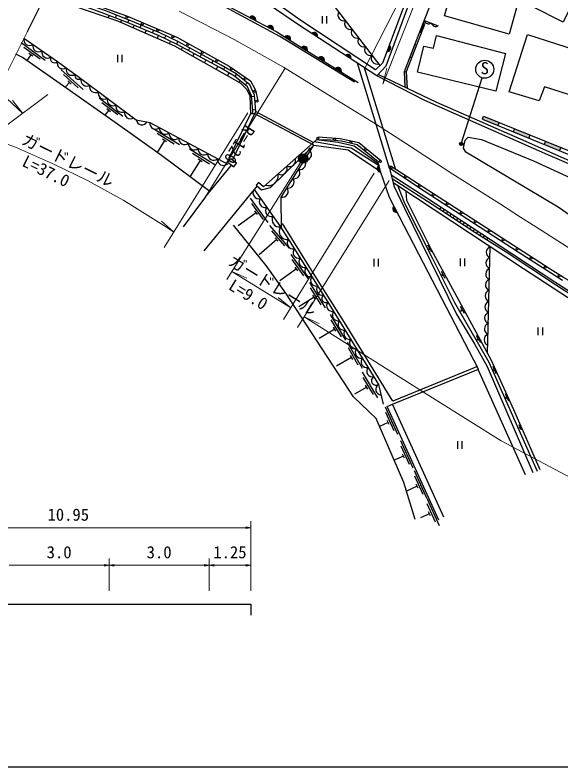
# Model space of a CAD drawing. Units: millimetres at full size, sheet at 1:1000, with parts at other scales. Extents: x 40000 to 680000, y 20000 to 380000.
# Drawn here: x 280624 to 362516, y 205000 to 317852 of the extents above; entities that cross this region are included whole.
import ezdxf
from ezdxf.enums import TextEntityAlignment as Align

# ---------------------------------------------------------------- set-up
doc = ezdxf.new("R2010")
doc.units = ezdxf.units.MM
doc.header["$LTSCALE"] = 1000
doc.linetypes.add('CHAIN', pattern=[18.5, 12, -1.5, 3.5, -1.5])
for name, color, linetype, lineweight in [('M-BGD', 7, 'Continuous', 25), ('M-BGD-EXST', 7, 'Continuous', 25), ('M-BMK', 2, 'CHAIN', 13), ('M-BMK-OTRS', 5, 'Continuous', 25), ('M-STR-HTXT', 7, 'Continuous', 13), ('M-TTL-BAND', 7, 'Continuous', 25)]:
    doc.layers.add(name, color=color, linetype=linetype, lineweight=lineweight)
doc.styles.add('ＭＳ ゴシック', font='')
doc.styles.get('ＭＳ ゴシック').set_extended_font_data('MS Gothic')

# ---------------------------------------------------------------- blocks, each defined once
blk = doc.blocks.new('open_arrow')
at = {"color": 0, "linetype": 'Continuous', "lineweight": -2}
blk.add_lwpolyline([(7.5, 1.25), (0, 0), (7.5, -1.25)], dxfattribs=at)

msp = doc.modelspace()

# ---------------------------------------------------------------- hatches: boundary and pattern name
at = {"layer": 'M-BGD'}
for points in [[(316701, 317021), (315826, 317486, -0.82183)], [(319360, 315631), (318481, 316089, -0.82183)], [(341321, 315306), (341616, 315190), (342113, 316472), (341819, 316587)], [(325982, 314541), (325152, 315083, -0.82183)], [(321918, 314068), (321082, 314599, -0.82183)], [(324460, 312475), (323619, 312999, -0.82183)], [(336393, 312389), (336741, 313317, -0.82183)], [(339856, 311542), (340153, 311420), (340892, 313326), (340596, 313442)], [(326166, 311413), (327007, 310889, 0.82183)], [(331004, 311258), (330175, 311800, -0.82183)], [(328712, 309827), (329553, 309303, 0.82183)], [(339072, 307030), (339479, 306835), (339365, 309389), (338998, 309337)], [(350915, 302667), (350727, 302204), (353044, 301264), (353232, 301728)], [(355549, 300788), (355361, 300325), (357677, 299385), (357865, 299849)], [(360182, 298909), (359994, 298446), (362311, 297506), (362499, 297970)], [(323126, 296312, -0.41421), (323826, 297012, -0.41421), (324526, 296312, -1)], [(335476, 294293), (335230, 295253, 0.82183)], [(337936, 288273), (337481, 289153, 0.82183)]]:
    msp.add_hatch(color=256, dxfattribs=at).paths.add_polyline_path(points)
at = {"layer": 'M-BGD-EXST'}
msp.add_hatch(color=256, dxfattribs=at).paths.add_polyline_path([(347769, 298636, -1), (347330, 298397, -0.41421), (347430, 298736, -0.41421)])

# ---------------------------------------------------------------- linework, layer by layer
at = {"layer": 'M-BGD'}
for p, q in [((320173, 330068), (335369, 310281)), ((294616, 317437), (294756, 317790)), ((295686, 317421), (295849, 317832)), ((326684, 317699), (326684, 316581)), ((327351, 317699), (327351, 316581)), ((296492, 316742), (296616, 317053)), ((297545, 316684), (297708, 317095)), ((298323, 315951), (298469, 316300)), ((299391, 315915), (299562, 316323)), ((341986, 317016), (344121, 316229)), ((300159, 315158), (300314, 315530)), ((301237, 315145), (301407, 315553)), ((341321, 315306), (341616, 315190)), ((301977, 314372), (302160, 314760)), ((303064, 314332), (303253, 314732)), ((303814, 313578), (303968, 313905)), ((304872, 313477), (305061, 313877)), ((285158, 311024), (281528, 313683)), ((284376, 311225), (281956, 312998)), ((305575, 312677), (305753, 313003)), ((306631, 312526), (306842, 312914)), ((340596, 313442), (340892, 313326)), ((282988, 311869), (282379, 311038)), ((283271, 311663), (282706, 312076)), ((295999, 311874), (295999, 310756)), ((296666, 311874), (296666, 310756)), ((307312, 311685), (307510, 312048)), ((308388, 311570), (308599, 311958)), ((339856, 311542), (340153, 311420)), ((309049, 310693), (309267, 311092)), ((310145, 310615), (310356, 311003)), ((336820, 294860), (332004, 310605)), ((290859, 306657), (287516, 309670)), ((310786, 309701), (311024, 310137)), ((311892, 309641), (312116, 310022)), ((332997, 309956), (337714, 294678)), ((338999, 309340), (339365, 309389)), ((290101, 306937), (287873, 308945)), ((312509, 308717), (312754, 309134)), ((313611, 308620), (313890, 308963)), ((288786, 307718), (288147, 307010)), ((289046, 307484), (288526, 307953)), ((314195, 307754), (314386, 307988)), ((315161, 307356), (315440, 307698)), ((315509, 306469), (315724, 306563)), ((296806, 302641), (293241, 305388)), ((316097, 305640), (316537, 305683)), ((296029, 302862), (293652, 304693)), ((294935, 303326), (294380, 303753)), ((315902, 304616), (316195, 304645)), ((316293, 303649), (316733, 303693)), ((294657, 303540), (294091, 302804)), ((316595, 303040), (315952, 303005)), ((325436, 298308), (316595, 303040)), ((316763, 303389), (325398, 298745)), ((350727, 302204), (350915, 302667)), ((350915, 302667), (365008, 296952)), ((350727, 302204), (364820, 296489)), ((353232, 301728), (353044, 301264)), ((305286, 298349), (301467, 300729)), ((355549, 300788), (355361, 300325)), ((304491, 298491), (301945, 300078)), ((303357, 298845), (302762, 299215)), ((357865, 299849), (357677, 299385)), ((303060, 299030), (301932, 297221)), ((360182, 298909), (359994, 298446)), ((362499, 297970), (362311, 297506)), ((310613, 295350), (306788, 297720)), ((309818, 295490), (307267, 297070)), ((308384, 296025), (306867, 293575)), ((308682, 295841), (308087, 296209)), ((309184, 290546), (313087, 295328)), ((316921, 292212), (308967, 282486)), ((309184, 290546), (305828, 286053)), ((318587, 286716), (315946, 290359)), ((317904, 287147), (316144, 289576)), ((344339, 288681), (344553, 289007)), ((316781, 288185), (314083, 286229)), ((316986, 287902), (316576, 288469)), ((344840, 288350), (345055, 288677)), ((345341, 288020), (345556, 288348)), ((345841, 287689), (346058, 288018)), ((346342, 287358), (346559, 287689)), ((346843, 287028), (347060, 287359)), ((347343, 286697), (347562, 287029)), ((347844, 286366), (348063, 286700)), ((321804, 282840), (318869, 286251)), ((348345, 286036), (348565, 286370)), ((348845, 285705), (349066, 286041)), ((349346, 285374), (349567, 285711)), ((321087, 283213), (319131, 285487)), ((320110, 283889), (319654, 284420)), ((349851, 285050), (350069, 285382)), ((350360, 284733), (350570, 285052)), ((350869, 284415), (351072, 284723)), ((351378, 284097), (351573, 284393)), ((319882, 284154), (317228, 281872)), ((343165, 282254), (342558, 283289)), ((342758, 282711), (342602, 282620)), ((342829, 282590), (342687, 282832)), ((351517, 267067), (351898, 283095)), ((324627, 278259), (322027, 281932)), ((323949, 278698), (322215, 281146)), ((334429, 281241), (334429, 280124)), ((335095, 281241), (335095, 280124)), ((347378, 281298), (347378, 280180)), ((348045, 281298), (348045, 280180)), ((323039, 279463), (322635, 280034)), ((322837, 279749), (320344, 277984)), ((344751, 278794), (344569, 278701)), ((345130, 278313), (344586, 279383)), ((344814, 278669), (344688, 278918)), ((327200, 273894), (324825, 277716)), ((326550, 274373), (324966, 276921)), ((325503, 275488), (323195, 274054)), ((325688, 275191), (325319, 275786)), ((347637, 273516), (347347, 273356)), ((348032, 273048), (347453, 274099)), ((347705, 273393), (347570, 273639)), ((330241, 269056), (327937, 272921)), ((329599, 269546), (328063, 272123)), ((328753, 270381), (328394, 270982)), ((359061, 270936), (359061, 269818)), ((359727, 270936), (359727, 269818)), ((328573, 270681), (326234, 269287)), ((350473, 268713), (349850, 269738)), ((332738, 264787), (330520, 268703)), ((350059, 269163), (349846, 269033)), ((350132, 269043), (349986, 269283)), ((332107, 265292), (330629, 267903)), ((331107, 266449), (328857, 265175)), ((331279, 266145), (330935, 266754)), ((335047, 260394), (332741, 264258)), ((352477, 264521), (352310, 264453)), ((352813, 264009), (352364, 265122)), ((352530, 264391), (352425, 264650)), ((334405, 260884), (332868, 263460)), ((333379, 262018), (331561, 260934)), ((333558, 261718), (333199, 262319)), ((354676, 259894), (354219, 261004)), ((354337, 260403), (354134, 260320)), ((354390, 260274), (354283, 260533)), ((338071, 254903), (336213, 259002)), ((344962, 242487), (337269, 259451)), ((337488, 255462), (336249, 258195)), ((336596, 256705), (335306, 256120)), ((336740, 256386), (336451, 257023)), ((356599, 255547), (356231, 256368)), ((356333, 255921), (356118, 255824)), ((356376, 255825), (356290, 256016)), ((340363, 249849), (338505, 253947)), ((339780, 250408), (338541, 253140)), ((346995, 253883), (346995, 252765)), ((347662, 253883), (347662, 252765)), ((339032, 251331), (338743, 251969)), ((338888, 251650), (337503, 251022)), ((342408, 245339), (340549, 249438)), ((341825, 245898), (340586, 248631)), ((341077, 246822), (340788, 247459)), ((340932, 247141), (339330, 246414)), ((344287, 241195), (342429, 245293)), ((343704, 241754), (342465, 244486)), ((342811, 242996), (341445, 242377)), ((342956, 242678), (342667, 243315)), ((315987, 229437), (315987, 227784))]:
    msp.add_line(p, q, dxfattribs=at)
for points in [[(344450, 333843), (335724, 310608), (334678, 309643), (323363, 317126), (320876, 318883), (314328, 323154), (305586, 329254), (295786, 334439)], [(479232, 269177), (434491, 272159), (417431, 273270), (414561, 274943), (401376, 280241), (390831, 284479), (377298, 289885), (368252, 293548), (360572, 296858), (342110, 305032), (334874, 308729), (323143, 316396), (312126, 323948), (305256, 328750), (295645, 333828)], [(334874, 308729), (336300, 310249), (342633, 327502), (344856, 333578)], [(331534, 307758), (320342, 314619), (311444, 319449), (305010, 322789), (300421, 325219), (294957, 327530), (291947, 328613), (291198, 329553), (291137, 330469), (291581, 331192), (294248, 331993), (297310, 330364), (301079, 328219), (300547, 325536), (306328, 322491), (310986, 320055), (317030, 316846), (319909, 315345), (322669, 313591), (332100, 307718)], [(365706, 295152), (367543, 298832), (376062, 310435), (371073, 315547), (367087, 319749), (362035, 322935), (345711, 326599), (340862, 314127), (338998, 309337), (339072, 307030)], [(285701, 321879), (297470, 317674), (304873, 314510), (312763, 310170), (315931, 307972), (316715, 306584), (317061, 304967)], [(285129, 320733), (295988, 316960), (304566, 313253), (314372, 307653), (315419, 306660), (315868, 305703), (315952, 303005), (312687, 296387), (312562, 295745)], [(316251, 303021), (316311, 303469), (316088, 305730), (315497, 307082), (313564, 308658), (311343, 309963), (304944, 313443), (302161, 314760), (297582, 316670), (293957, 318107), (289160, 319839), (285342, 321158)], [(313255, 296087), (316763, 303389), (316521, 305843), (315859, 307357), (313818, 309022), (311561, 310348), (305144, 313837), (302340, 315164), (297749, 317079), (294114, 318520), (289307, 320256), (285540, 321557)], [(339479, 306835), (339365, 309390), (342113, 316472), (341819, 316587)], [(281964, 314386), (286977, 310885), (290517, 308323), (298813, 302116), (300846, 301727), (312562, 295445)], [(341012, 309290), (341948, 313197), (343376, 312855), (343839, 314787), (354218, 312074), (352747, 306446), (341005, 309260)], [(309849, 291361), (302582, 296758), (295640, 301707), (288405, 306830), (281737, 311486), (280761, 311973)], [(454878, 271399), (440846, 272259), (424675, 273312), (417502, 273889), (415531, 275061), (407520, 278253), (395728, 282992), (383852, 287795), (379008, 289779), (365997, 295037), (365612, 295189), (356465, 299213), (343879, 304722), (335079, 308948)], [(357199, 248849), (350159, 264545), (350168, 264726), (341191, 281970), (336813, 290446), (335453, 294358), (335086, 295834), (331958, 298354), (329619, 298897), (327953, 299056), (325827, 299126), (317889, 292071), (317144, 292728), (316791, 292327), (317605, 291610), (318959, 291984), (325436, 298308), (330618, 297606), (335453, 294358)], [(335161, 295529), (331484, 298194), (329092, 298720), (325827, 299126)], [(335519, 295980), (332176, 298661), (329403, 299283), (326072, 299514)], [(320602, 285771), (320543, 290512), (325436, 298308)], [(325518, 298851), (331046, 297944), (335230, 295253)], [(446391, 251620), (445887, 252617), (445179, 253501), (444265, 254247), (443715, 254508), (434492, 254984), (429855, 255470), (420628, 256442), (414355, 257667), (406726, 259406), (401526, 260725), (394282, 263202), (389225, 265072), (385982, 266387), (380360, 268899), (375542, 271269), (371880, 273307), (369359, 274788), (362881, 278478), (360922, 279705), (337042, 295113), (336838, 295193), (336702, 295104), (336677, 294868)], [(362771, 277991), (356115, 282256), (342017, 291413), (336820, 294860), (337456, 292211), (339032, 288884), (346859, 272952), (349595, 268385), (351472, 265087), (358292, 249207)], [(337053, 293887), (342239, 290528), (353381, 283205), (361622, 277796), (372149, 271040), (376937, 268503), (381821, 266145), (386136, 264173), (396715, 260313), (402855, 258489), (406827, 257505), (414158, 255994), (426580, 254056), (430559, 253563), (440936, 252715), (442023, 252536), (442921, 252129), (443705, 251643), (444434, 251015), (445062, 250245), (445533, 249476), (446525, 247722)], [(446210, 246616), (445263, 248460), (444665, 249416), (443951, 250274), (443214, 250876), (442174, 251452), (441240, 251777), (438625, 252085), (429281, 253163), (418261, 254737), (408859, 256590), (404286, 257485), (398360, 259266), (392273, 261331), (384792, 264264), (376585, 268141), (371756, 270815), (368037, 273239), (361699, 277352), (354279, 282287), (349588, 285214), (343195, 289437), (337199, 293283)], [(337340, 292697), (338051, 292278), (356887, 279787), (373534, 268956), (381041, 265138), (389716, 261554), (396091, 259190), (404108, 256849), (420821, 253781), (430243, 252397), (440462, 251555), (441439, 251342), (442691, 250730), (443615, 249993), (444335, 249220), (444976, 248189), (445446, 247247), (446018, 245941)], [(316470, 291661), (320429, 286042), (321638, 284148), (327555, 274781), (335146, 262424), (335830, 259450)], [(358976, 249347), (351761, 265697), (349995, 268777), (346581, 274681), (343281, 281273), (339088, 289590), (338631, 290741), (338051, 292278)], [(359398, 249610), (355450, 258583), (352050, 266081), (343119, 282606), (339383, 290012), (339316, 291438)], [(340638, 242140), (338942, 247683), (334807, 257278), (331386, 260537), (321268, 276107), (318296, 280253), (313403, 286338)], [(349981, 265086), (337284, 259921), (330042, 271708), (326108, 277936), (320767, 286563)], [(344179, 242032), (336439, 259102), (337269, 259451), (350168, 264726)], [(277237, 229437), (279737, 229437), (294737, 229437), (309737, 229437), (315987, 229437)]]:
    msp.add_lwpolyline(points, dxfattribs=at)
for points in [[(345055, 317728), (347191, 325307), (356867, 322579), (354730, 315000)], [(358097, 319162), (359683, 322321), (364419, 319942), (362832, 316783)], [(354735, 306308), (357504, 314909), (370545, 310731), (368504, 304360), (360031, 307062), (359269, 304964)], [(348597, 299533), (350596, 299150), (358402, 295953), (379289, 286366), (379411, 284901), (378400, 278992), (377904, 278563), (377118, 278647), (370274, 283290), (362110, 289018), (348245, 297286), (347879, 297878), (348132, 299083)], [(312562, 295745), (313430, 295056), (313864, 295604), (312996, 296292)]]:
    msp.add_lwpolyline(points, close=True, dxfattribs=at)
for centre, radius in [((297416, 317535), 150), ((299721, 316549), 150), ((302019, 315567), 150), ((304318, 314584), 150), ((306532, 313426), 150), ((308722, 312221), 150), ((310913, 311017), 150), ((313077, 309770), 150), ((315131, 308344), 150), ((316600, 306405), 150), ((316915, 304935), 150), ((326062, 299365), 150), ((328556, 299191), 150), ((331013, 298768), 150), ((323826, 296312), 700), ((333183, 297661), 150), ((335425, 295863), 150), ((337035, 294938), 150), ((339135, 293583), 150), ((341236, 292228), 150), ((343337, 290872), 150), ((345438, 289517), 150), ((347538, 288162), 150), ((349639, 286806), 150), ((351740, 285451), 150), ((353840, 284095), 150), ((355941, 282740), 150), ((358042, 281385), 150), ((360142, 280029), 150), ((362255, 278693), 150)]:
    msp.add_circle(centre, radius, dxfattribs=at)
for centre, radius, start, end in [((329926, 317860), 875, 147.52455, 287.52455), ((316217, 317167), 505, 343.2073, 140.86549), ((318875, 315774), 505, 343.62599, 141.28418), ((330928, 316556), 875, 147.52455, 287.52455), ((342697, 317302), 767, 201.86883, 297.65812), ((343765, 316908), 767, 201.86883, 297.65812), ((325513, 314730), 505, 338.0025, 135.66069), ((331929, 315251), 875, 147.52455, 287.52455), ((282810, 314161), 875, 165.06936, 305.06936), ((321447, 314251), 505, 338.73341, 136.3916), ((332931, 313947), 875, 147.52455, 287.52455), ((284158, 313219), 875, 165.06936, 305.06936), ((323988, 312654), 505, 339.25824, 136.91643), ((333933, 312643), 875, 147.52455, 287.52455), ((336475, 312888), 505, 260.58683, 58.24502), ((285506, 312277), 875, 165.06936, 305.06936), ((286534, 311281), 594, 151.90013, 318.2386), ((326534, 311068), 505, 339.25824, 136.91643), ((330536, 311448), 505, 338.0025, 135.66069), ((334934, 311339), 875, 147.52455, 287.52455), ((287819, 310646), 875, 164.10226, 304.10226), ((289151, 309681), 875, 164.10226, 304.10226), ((329081, 309482), 505, 339.25824, 136.91643), ((290170, 308765), 563, 160.12096, 308.08357), ((291355, 308070), 875, 163.19923, 303.19923), ((292672, 307085), 875, 163.19923, 303.19923), ((293989, 306099), 875, 163.19923, 303.19923), ((295306, 305114), 875, 163.19923, 303.19923), ((296622, 304129), 875, 163.19923, 303.19923), ((297939, 303144), 875, 163.19923, 303.19923), ((299677, 302256), 875, 189.16786, 329.16786), ((301712, 301603), 875, 171.79718, 311.79718), ((303161, 300825), 875, 171.79718, 311.79718), ((304610, 300048), 875, 171.79718, 311.79718), ((306060, 299271), 875, 171.79718, 311.79718), ((307509, 298494), 875, 171.79718, 311.79718), ((308958, 297717), 875, 171.79718, 311.79718), ((310407, 296939), 875, 171.79718, 311.79718), ((324223, 296939), 875, 257.88636, 37.88636), ((311857, 296162), 875, 171.79718, 311.79718), ((321763, 296036), 943, 246.02287, 17.2373), ((323349, 295546), 875, 257.88636, 37.88636), ((320536, 294808), 920, 239.86286, 23.3973), ((322475, 294153), 875, 257.88636, 37.88636), ((335448, 294797), 505, 115.50383, 273.16203), ((318639, 293708), 1467, 251.25449, 12.00568), ((321601, 292760), 875, 257.88636, 37.88636), ((317188, 291161), 875, 145.16767, 285.16767), ((320727, 291367), 875, 257.88636, 37.88636), ((318135, 289816), 875, 145.16767, 285.16767), ((319083, 288472), 875, 145.16767, 285.16767), ((337795, 288758), 505, 128.48788, 286.14607), ((320287, 287129), 1096, 152.90436, 277.43099), ((321493, 285388), 1249, 148.44375, 276.65393), ((322330, 283612), 875, 142.27837, 282.27837), ((323208, 282222), 875, 142.27837, 282.27837), ((352178, 282266), 875, 108.63835, 248.63835), ((324086, 280832), 875, 142.27837, 282.27837), ((352139, 280622), 875, 108.63835, 248.63835), ((324965, 279441), 875, 142.27837, 282.27837), ((352100, 278978), 875, 108.63835, 248.63835), ((325843, 278051), 875, 142.27837, 282.27837), ((352060, 277334), 875, 108.63835, 248.63835), ((326721, 276661), 875, 142.27837, 282.27837), ((352021, 275690), 875, 108.63835, 248.63835), ((327243, 275301), 606, 123.60052, 300.95624), ((328240, 274237), 875, 141.56575, 281.56575), ((351982, 274046), 875, 108.63835, 248.63835), ((329101, 272835), 875, 141.56575, 281.56575), ((351943, 272402), 875, 108.63835, 248.63835), ((329962, 271434), 875, 141.56575, 281.56575), ((351904, 270758), 875, 108.63835, 248.63835), ((330822, 270033), 875, 141.56575, 281.56575), ((351865, 269114), 875, 108.63835, 248.63835), ((331683, 268632), 875, 141.56575, 281.56575), ((332544, 267231), 875, 141.56575, 281.56575), ((333405, 265830), 875, 141.56575, 281.56575), ((334266, 264428), 875, 141.56575, 281.56575), ((334758, 262976), 674, 118.0032, 305.1283), ((335622, 261690), 875, 122.9485, 262.9485)]:
    msp.add_arc(centre, radius, start, end, dxfattribs=at)
at = {"layer": 'M-BGD-EXST'}
msp.add_line((347549, 298516), (350681, 308429), dxfattribs=at)
for centre, radius in [((351088, 309716), 1350), ((347549, 298516), 250)]:
    msp.add_circle(centre, radius, dxfattribs=at)
at = {"layer": 'M-BMK'}
msp.add_lwpolyline([(305224, 318414), (313606, 314142), (320886, 310017), (327426, 305981), (334708, 301530), (339193, 298622), (346307, 293948), (353300, 289581), (356433, 287501), (359691, 285443), (368355, 279944)], dxfattribs=at)
at = {"layer": 'M-BMK-OTRS'}
msp.add_line((282473, 315405), (298291, 347123), dxfattribs=at)
at = {"layer": 'M-STR-HTXT'}
for p, q in [((333008, 309663), (342452, 328362)), ((273524, 297461), (282473, 315405)), ((335800, 307501), (336374, 309888)), ((278988, 301004), (285553, 305949)), ((281770, 303099), (280224, 305006)), ((315526, 303180), (302980, 282984)), ((312396, 278138), (324840, 297924)), ((334501, 294099), (320912, 272153)), ((336744, 293036), (322981, 270936)), ((304415, 285294), (302580, 286925)), ((313163, 279357), (321989, 273892)), ((313163, 279357), (315410, 278368)), ((321989, 273892), (320102, 275462)), ((323994, 272562), (326232, 271555)), ((315987, 231437), (315987, 241907)), ((315987, 240907), (261237, 240907)), ((294737, 231437), (294737, 236265)), ((309737, 231437), (309737, 236265)), ((279737, 235265), (294737, 235265)), ((294737, 235265), (309737, 235265)), ((309737, 235265), (315987, 235265))]:
    msp.add_line(p, q, dxfattribs=at)
for points in [[(335800, 307501), (347403, 336916), (385442, 336705)], [(309184, 290546), (315414, 300564), (321148, 309856)], [(276943, 307596), (281770, 303099)], [(274849, 300117), (280716, 298016), (286559, 295434), (291483, 293003), (296965, 290033), (302960, 286261), (304415, 285294)], [(323994, 272562), (343664, 260156), (353572, 253931), (364094, 248332), (375149, 243383), (387698, 238712), (400923, 234910), (409828, 232837), (418993, 231175), (427659, 230023), (441176, 228920), (444114, 228859)]]:
    msp.add_lwpolyline(points, dxfattribs=at)
at = {"layer": 'M-TTL-BAND'}
msp.add_line((40000, 205000), (579000, 205000), dxfattribs=at)

# ---------------------------------------------------------------- block references
at = {"layer": 'M-STR-HTXT', "xscale": 100, "yscale": 100, "rotation": 180}
for p in [(315987, 240907), (294737, 235265), (309737, 235265), (315987, 235265)]:
    msp.add_blockref('open_arrow', p, dxfattribs=at)
at = {"layer": 'M-STR-HTXT', "xscale": 100, "yscale": 100}
for p in [(294737, 235265), (309737, 235265)]:
    msp.add_blockref('open_arrow', p, dxfattribs=at)

# ---------------------------------------------------------------- texts
at = {"layer": 'M-BGD-EXST', "style": 'ＭＳ ゴシック'}
msp.add_text('S', height=1833, rotation=358.508, dxfattribs=at).set_placement((350432, 308424), align=Align.BOTTOM_LEFT)
at = {"layer": 'M-STR-HTXT', "style": 'ＭＳ ゴシック'}
for s, rotation, p in [('R=120', 238.151, (314692, 301838)), ('ガードレール', 333.726, (281207, 298076)), ('L=37.0', 333.726, (281284, 294780)), ('ガードレール', 328.235, (312147, 279986)), ('L=9.0', 328.235, (312208, 276307))]:
    msp.add_text(s, height=1833, rotation=rotation, dxfattribs=at).set_placement(p, align=Align.BOTTOM_LEFT)
for s, p in [('10.95', (288612, 241407)), ('3.0', (287237, 235765)), ('3.0', (302237, 235765)), ('1.25', (312862, 235765))]:
    msp.add_text(s, height=1833, dxfattribs=at).set_placement(p, align=Align.BOTTOM_CENTER)

doc.saveas('drawing.dxf')
